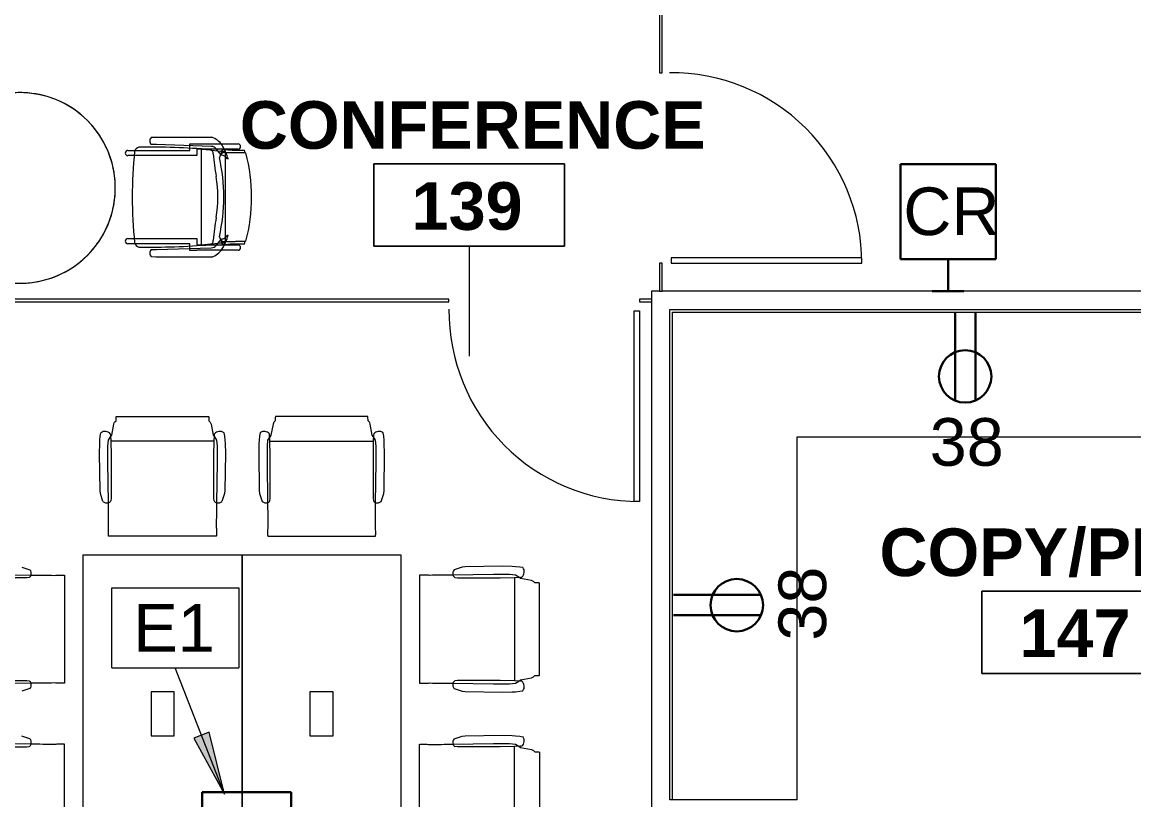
# Model space of a CAD drawing. Header units: inches. Extents: x 0 to 1865, y 0 to 1094.
# Drawn here: x 617.9 to 827.8, y 656.9 to 803.8 of the extents above; entities that cross this region are included whole.
import ezdxf

# ---------------------------------------------------------------- set-up
doc = ezdxf.new("R2010")
doc.units = ezdxf.units.IN
doc.header["$MEASUREMENT"] = 0
for name, color, linetype, lineweight in [('A-ANNO-KEYN', 231, 'Continuous', 9), ('A-ANNO-NOTE', 131, 'Continuous', 9), ('A-AREA-IDEN', 2, 'Continuous', 9), ('A-DOOR', 31, 'Continuous', 13), ('A-WALL', 113, 'Continuous', 13), ('I-FURN', 30, 'Continuous', 9), ('I-FURN-PNLS', 30, 'Continuous', 9), ('I-WALL', 2, 'Continuous', 13), ('Q-CASE', 31, 'Continuous', 9)]:
    doc.layers.add(name, color=color, linetype=linetype, lineweight=lineweight)
doc.styles.add('Arial', font='arial.ttf', dxfattribs={"height": 9})
doc.styles.add('Swis721 Lt BT', font='swissl.ttf', dxfattribs={"height": 9})
doc.styles.add('Swis721 Lt BT_B', font='', dxfattribs={"height": 9})
doc.styles.get('Swis721 Lt BT_B').set_extended_font_data('Swis721 Lt BT', bold=True)

# ---------------------------------------------------------------- blocks, each defined once
blk = doc.blocks.new('Door - Glass Single - Full Rail - Long Handle-7687871-Level 05 POWER _ SIGNAL')
at = {"layer": 'A-DOOR', "lineweight": 20}
for p, q in [((17, 38), (17, 2)), ((18, 38), (17, 38)), ((18, 2), (18, 38)), ((17, 2), (18, 2))]:
    blk.add_line(p, q, dxfattribs=at)
at = {"layer": 'A-DOOR', "lineweight": 9}
blk.add_arc((18, 2), 36, 90, 180.5, dxfattribs=at)
blk = doc.blocks.new('C-L SHAPE COUNTER TOP - C-L SHAPE COUNTER TOP-7671323-Level 05 POWER _ SIGNAL')
at = {"layer": 'Q-CASE'}
for p, q in [((0.5, -92.57), (0.5, -0.5)), ((0.5, -0.5), (163.08, -0.5)), ((24, -92.57), (24, -24)), ((24, -24), (163.08, -24))]:
    blk.add_line(p, q, dxfattribs=at)
blk = doc.blocks.new('F - CONF TABLE _ROUND-4 CHAIRS_ - Lam 30Dia Single-Column Base-7663827-Level 05 POWER _ SIGNAL')
at = {"layer": 'I-FURN'}
for start, end in [(0, 180), (360, 180), (94.7368, 113.6842), (85.2632, 94.7368), (47.3684, 85.2632), (113.6842, 132.6316), (132.6316, 151.5789), (37.8947, 47.3684), (0, 37.8947), (151.5789, 180), (180, 0), (180, 360), (180, 227.3684), (341.0526, 0), (331.5789, 341.0526), (312.6316, 331.5789), (227.3684, 236.8421), (303.1579, 312.6316), (236.8421, 274.7368), (284.2105, 303.1579), (274.7368, 284.2105)]:
    blk.add_arc((-17.69, -2.75), 18, start, end, dxfattribs=at)
blk = doc.blocks.new('F - CONF TABLE _4 RECTANGULAR-12 CHAIRS_ - F - CONF TABLE _4 RECTANGULAR-12 CHAIRS_-7360135-Level 05 POWER _ SIGNAL')
at = {"layer": 'I-FURN'}
for p, q in [((23.75, 48.77), (23.75, 40.68)), ((36.25, 48.77), (36.25, 40.68)), ((55.68, 40.68), (55.68, 48.77)), ((24.24, 39.85), (24.35, 47.52)), ((35.76, 39.85), (35.65, 47.52)), ((56.28, 47.52), (56.17, 39.85)), ((23.75, 40.68), (23.81, 40.18)), ((25.27, 40.08), (25.76, 41.58)), ((34.73, 40.08), (34.24, 41.58)), ((36.25, 40.68), (36.19, 40.18)), ((55.74, 40.18), (55.68, 40.68)), ((57.69, 41.58), (57.2, 40.08)), ((3.86, 33.53), (24.2, 33.53)), ((56.14, 33.53), (35.8, 33.53)), ((63.53, 4.86), (63.53, 25.2)), ((69.85, 25.24), (77.52, 25.35)), ((70.08, 26.27), (71.58, 26.76)), ((71.58, 26.76), (72.17, 26.82)), ((72.17, 26.82), (79.17, 26.92)), ((77.52, 25.35), (80.52, 25.35)), ((79.17, 26.92), (81.03, 26.87)), ((80.52, 25.35), (81.68, 25.24)), ((81.03, 26.87), (81.68, 26.84)), ((81.68, 26.84), (82.45, 26.77)), ((81.68, 25.24), (82.28, 24.84)), ((82.45, 26.77), (83.06, 26.66)), ((70.68, 24.75), (70.18, 24.81)), ((78.77, 24.75), (70.68, 24.75)), ((81.45, 24.79), (78.77, 24.75)), ((82.61, 24.86), (81.45, 24.79)), ((81.45, 5.27), (81.45, 24.79)), ((82.28, 24.84), (82.61, 24.61)), ((82.84, 24.88), (82.61, 24.86)), ((82.61, 24.61), (84.68, 24.21)), ((84.68, 24.21), (84.92, 24.13)), ((84.92, 24.13), (85.06, 24.06)), ((85.06, 24.06), (85.32, 23.8)), ((86.16, 23.75), (86.16, 6.32)), ((77.52, 4.72), (69.85, 4.83)), ((70.18, 5.26), (70.68, 5.32)), ((70.68, 5.32), (78.77, 5.32)), ((80.52, 4.72), (77.52, 4.72)), ((78.77, 5.32), (81.45, 5.27)), ((81.68, 4.82), (80.52, 4.72)), ((81.45, 5.27), (82.61, 5.21)), ((82.28, 5.23), (81.68, 4.82)), ((82.61, 5.46), (82.28, 5.23)), ((84.68, 5.86), (82.61, 5.46)), ((82.61, 5.21), (82.84, 5.19)), ((85.06, 6.01), (84.68, 5.86)), ((85.32, 6.26), (85.06, 6.01)), ((71.58, 3.31), (70.08, 3.8)), ((72.17, 3.25), (71.58, 3.31)), ((79.17, 3.15), (72.17, 3.25)), ((81.03, 3.2), (79.17, 3.15)), ((81.68, 3.23), (81.03, 3.2)), ((82.45, 3.3), (81.68, 3.23)), ((83.06, 3.41), (82.45, 3.3)), ((71.58, -3.31), (70.08, -3.8)), ((72.17, -3.25), (71.58, -3.31)), ((79.17, -3.15), (72.17, -3.25)), ((81.03, -3.2), (79.17, -3.15)), ((81.68, -3.23), (81.03, -3.2)), ((82.45, -3.3), (81.68, -3.23)), ((83.06, -3.41), (82.45, -3.3)), ((63.53, -4.86), (63.53, -25.2)), ((77.52, -4.72), (69.85, -4.83)), ((70.18, -5.26), (70.68, -5.32)), ((70.68, -5.32), (78.77, -5.32)), ((80.52, -4.72), (77.52, -4.72)), ((78.77, -5.32), (81.45, -5.27)), ((81.68, -4.82), (80.52, -4.72)), ((81.45, -5.27), (82.61, -5.21)), ((81.45, -5.27), (81.45, -24.79)), ((82.28, -5.23), (81.68, -4.82)), ((82.61, -5.46), (82.28, -5.23)), ((82.61, -5.21), (82.84, -5.19)), ((84.68, -5.86), (82.61, -5.46)), ((85.06, -6.01), (84.68, -5.86)), ((85.32, -6.26), (85.06, -6.01)), ((86.16, -23.75), (86.16, -6.32)), ((70.68, -24.75), (70.18, -24.81)), ((78.77, -24.75), (70.68, -24.75)), ((81.45, -24.79), (78.77, -24.75)), ((82.61, -24.86), (81.45, -24.79)), ((81.68, -25.24), (82.28, -24.84)), ((82.28, -24.84), (82.61, -24.61)), ((82.61, -24.61), (84.68, -24.21)), ((82.84, -24.88), (82.61, -24.86)), ((84.68, -24.21), (84.92, -24.13)), ((84.92, -24.13), (85.06, -24.06)), ((85.06, -24.06), (85.32, -23.8)), ((69.85, -25.24), (77.52, -25.35)), ((70.08, -26.27), (71.58, -26.76)), ((71.58, -26.76), (72.17, -26.82)), ((72.17, -26.82), (79.17, -26.92)), ((77.52, -25.35), (80.52, -25.35)), ((79.17, -26.92), (81.03, -26.87)), ((80.52, -25.35), (81.68, -25.24)), ((81.03, -26.87), (81.68, -26.84)), ((81.68, -26.84), (82.45, -26.77)), ((82.45, -26.77), (83.06, -26.66)), ((3.86, -33.53), (24.2, -33.53)), ((56.14, -33.53), (35.8, -33.53)), ((24.24, -39.85), (24.35, -47.52)), ((35.76, -39.85), (35.65, -47.52)), ((56.28, -47.52), (56.17, -39.85)), ((23.75, -40.68), (23.81, -40.18)), ((23.75, -48.77), (23.75, -40.68)), ((25.27, -40.08), (25.76, -41.58)), ((25.76, -41.58), (25.82, -42.17)), ((34.24, -41.58), (34.18, -42.17)), ((34.73, -40.08), (34.24, -41.58)), ((36.25, -40.68), (36.19, -40.18)), ((36.25, -48.77), (36.25, -40.68)), ((55.74, -40.18), (55.68, -40.68)), ((55.68, -40.68), (55.68, -48.77)), ((57.69, -41.58), (57.2, -40.08)), ((57.75, -42.17), (57.69, -41.58)), ((25.82, -42.17), (25.92, -49.17)), ((34.18, -42.17), (34.08, -49.17)), ((57.85, -49.17), (57.75, -42.17)), ((24.35, -47.52), (24.35, -50.52)), ((35.65, -47.52), (35.65, -50.52)), ((56.28, -50.52), (56.28, -47.52)), ((23.79, -51.45), (23.75, -48.77)), ((25.92, -49.17), (25.87, -51.03)), ((34.08, -49.17), (34.13, -51.03)), ((36.21, -51.45), (36.25, -48.77)), ((55.68, -48.77), (55.73, -51.45)), ((57.8, -51.03), (57.85, -49.17)), ((4.27, -51.45), (23.79, -51.45)), ((23.84, -52.28), (23.61, -52.61)), ((23.86, -52.61), (23.79, -51.45)), ((24.24, -51.68), (23.84, -52.28)), ((24.35, -50.52), (24.24, -51.68)), ((25.77, -52.45), (25.66, -53.06)), ((25.84, -51.68), (25.77, -52.45)), ((25.87, -51.03), (25.84, -51.68)), ((34.13, -51.03), (34.16, -51.68)), ((34.16, -51.68), (34.23, -52.45)), ((34.23, -52.45), (34.34, -53.06)), ((35.65, -50.52), (35.76, -51.68)), ((35.76, -51.68), (36.16, -52.28)), ((36.14, -52.61), (36.21, -51.45)), ((36.16, -52.28), (36.39, -52.61)), ((55.73, -51.45), (36.21, -51.45)), ((55.54, -52.61), (55.77, -52.28)), ((55.73, -51.45), (55.79, -52.61)), ((55.77, -52.28), (56.18, -51.68)), ((56.18, -51.68), (56.28, -50.52)), ((57.59, -53.06), (57.7, -52.45)), ((57.7, -52.45), (57.77, -51.68)), ((57.77, -51.68), (57.8, -51.03)), ((23.61, -52.61), (23.21, -54.68)), ((23.88, -52.84), (23.86, -52.61)), ((36.12, -52.84), (36.14, -52.61)), ((36.39, -52.61), (36.79, -54.68)), ((55.14, -54.68), (55.54, -52.61)), ((55.79, -52.61), (55.81, -52.84)), ((22.75, -56.16), (5.32, -56.16)), ((23.06, -55.06), (22.8, -55.32)), ((23.13, -54.92), (23.06, -55.06)), ((23.21, -54.68), (23.13, -54.92)), ((36.79, -54.68), (36.87, -54.92)), ((36.87, -54.92), (36.94, -55.06)), ((36.94, -55.06), (37.2, -55.32)), ((37.25, -56.16), (54.68, -56.16)), ((54.74, -55.32), (54.99, -55.06)), ((54.99, -55.06), (55.14, -54.68))]:
    blk.add_line(p, q, dxfattribs=at)
for centre, radius, start, end in [((24.47, 40.6), 0.781, 212.3218, 253.1534), ((24.55, 40.93), 1.12, 253.9109, 310.257), ((35.45, 40.93), 1.12, 229.743, 286.0891), ((35.53, 40.6), 0.781, 286.8466, 327.6782), ((56.4, 40.6), 0.781, 212.3218, 253.1534), ((56.48, 40.93), 1.12, 253.9109, 310.257), ((70.93, 25.55), 1.12, 139.743, 196.0891), ((70.6, 25.47), 0.781, 196.8466, 237.6782), ((81.99, 25.89), 1.32, 310.065, 35.935), ((70.93, 4.52), 1.12, 163.9109, 220.257), ((70.6, 4.6), 0.781, 122.3218, 163.1534), ((81.99, 4.18), 1.32, 324.065, 49.935), ((70.93, -4.52), 1.12, 139.743, 196.0891), ((81.99, -4.18), 1.32, 310.065, 35.935), ((70.6, -4.6), 0.781, 196.8466, 237.6782), ((70.6, -25.47), 0.781, 122.3218, 163.1534), ((81.99, -25.89), 1.32, 324.065, 49.935), ((70.93, -25.55), 1.12, 163.9109, 220.257), ((24.47, -40.6), 0.781, 106.8466, 147.6782), ((24.55, -40.93), 1.12, 49.743, 106.0891), ((35.45, -40.93), 1.12, 73.9109, 130.257), ((35.53, -40.6), 0.781, 32.3218, 73.1534), ((56.4, -40.6), 0.781, 106.8466, 147.6782), ((56.48, -40.93), 1.12, 49.743, 106.0891), ((24.89, -51.99), 1.32, 220.065, 305.935), ((35.11, -51.99), 1.32, 234.065, 319.935), ((56.82, -51.99), 1.32, 220.065, 305.935)]:
    blk.add_arc(centre, radius, start, end, dxfattribs=at)
for points in [[(24.2, 35.44), (24.2, 36.18), (24.21, 37.66), (24.23, 39.12), (24.24, 39.85)], [(35.8, 35.44), (35.8, 36.18), (35.79, 37.66), (35.77, 39.12), (35.76, 39.85)], [(56.17, 39.85), (56.16, 39.12), (56.15, 37.66), (56.14, 36.18), (56.13, 35.44)], [(24.25, 34.47), (24.24, 34.63), (24.23, 34.96), (24.21, 35.28), (24.2, 35.44)], [(35.75, 34.47), (35.76, 34.63), (35.77, 34.96), (35.79, 35.28), (35.8, 35.44)], [(56.13, 35.44), (56.14, 35.28), (56.16, 34.96), (56.17, 34.63), (56.18, 34.47)], [(64.47, 25.25), (64.63, 25.24), (64.96, 25.23), (65.28, 25.21), (65.44, 25.2)], [(65.44, 25.2), (66.18, 25.2), (67.66, 25.21), (69.12, 25.23), (69.85, 25.24)], [(65.44, 4.87), (65.28, 4.86), (64.96, 4.84), (64.63, 4.83), (64.47, 4.82)], [(69.85, 4.83), (69.12, 4.84), (67.66, 4.85), (66.18, 4.86), (65.44, 4.87)], [(65.44, -4.87), (65.28, -4.86), (64.96, -4.84), (64.63, -4.83), (64.47, -4.82)], [(69.85, -4.83), (69.12, -4.84), (67.66, -4.85), (66.18, -4.86), (65.44, -4.87)], [(64.47, -25.25), (64.63, -25.24), (64.96, -25.23), (65.28, -25.21), (65.44, -25.2)], [(65.44, -25.2), (66.18, -25.2), (67.66, -25.21), (69.12, -25.23), (69.85, -25.24)], [(24.25, -34.47), (24.24, -34.63), (24.23, -34.96), (24.21, -35.28), (24.2, -35.44)], [(24.2, -35.44), (24.2, -36.18), (24.21, -37.66), (24.23, -39.12), (24.24, -39.85)], [(35.75, -34.47), (35.76, -34.63), (35.77, -34.96), (35.79, -35.28), (35.8, -35.44)], [(35.8, -35.44), (35.8, -36.18), (35.79, -37.66), (35.77, -39.12), (35.76, -39.85)], [(56.13, -35.44), (56.14, -35.28), (56.16, -34.96), (56.17, -34.63), (56.18, -34.47)], [(56.17, -39.85), (56.16, -39.12), (56.15, -37.66), (56.14, -36.18), (56.13, -35.44)]]:
    blk.add_open_spline(points, degree=3, dxfattribs=at)
for points, knots in [([(24.2, 33.53), (24.21, 33.53), (24.21, 33.53), (24.22, 33.56), (24.23, 33.62), (24.23, 33.69), (24.24, 33.77), (24.25, 33.91), (24.25, 34.14), (24.25, 34.35), (24.25, 34.47)], [0, 0, 0, 0, 0.090909, 0.181818, 0.272727, 0.363636, 0.454545, 0.545455, 0.727273, 1, 1, 1, 1]), ([(35.8, 33.53), (35.79, 33.53), (35.77, 33.6), (35.75, 33.9), (35.75, 34.23), (35.75, 34.39), (35.75, 34.47)], [-1, -1, -1, -1, -0.727273, -0.363636, -0.181818, 0, 0, 0, 0]), ([(56.18, 34.47), (56.18, 34.35), (56.18, 34.14), (56.18, 33.91), (56.17, 33.77), (56.17, 33.69), (56.16, 33.62), (56.15, 33.56), (56.14, 33.53), (56.14, 33.53), (56.14, 33.53)], [-1, -1, -1, -1, -0.727273, -0.545455, -0.454545, -0.363636, -0.272727, -0.181818, -0.090909, 0, 0, 0, 0]), ([(63.53, 25.2), (63.53, 25.21), (63.6, 25.23), (63.9, 25.25), (64.23, 25.25), (64.39, 25.25), (64.47, 25.25)], [-1, -1, -1, -1, -0.727273, -0.363636, -0.181818, 0, 0, 0, 0]), ([(85.32, 23.8), (85.37, 23.8), (85.51, 23.8), (85.69, 23.8), (85.84, 23.79), (85.94, 23.78), (86.03, 23.78), (86.09, 23.77), (86.14, 23.76), (86.16, 23.75), (86.16, 23.75)], [-1, -1, -1, -1, -0.888889, -0.666667, -0.555556, -0.444444, -0.333333, -0.222222, -0.111111, 0, 0, 0, 0]), ([(86.16, 6.32), (86.16, 6.32), (86.14, 6.31), (86.09, 6.3), (86, 6.29), (85.78, 6.27), (85.51, 6.27), (85.32, 6.26)], [-1, -1, -1, -1, -0.888889, -0.777778, -0.666667, -0.444444, 0, 0, 0, 0]), ([(64.47, 4.82), (64.35, 4.82), (64.14, 4.82), (63.91, 4.82), (63.77, 4.83), (63.69, 4.83), (63.62, 4.84), (63.56, 4.85), (63.53, 4.86), (63.53, 4.86), (63.53, 4.86)], [-1, -1, -1, -1, -0.727273, -0.545455, -0.454545, -0.363636, -0.272727, -0.181818, -0.090909, 0, 0, 0, 0]), ([(64.47, -4.82), (64.39, -4.82), (64.23, -4.82), (63.9, -4.82), (63.6, -4.84), (63.53, -4.86), (63.53, -4.86)], [0, 0, 0, 0, 0.181818, 0.363636, 0.727273, 1, 1, 1, 1]), ([(86.16, -6.32), (86.16, -6.32), (86.14, -6.31), (86.09, -6.3), (86.03, -6.29), (85.94, -6.29), (85.84, -6.28), (85.69, -6.27), (85.51, -6.27), (85.37, -6.26), (85.32, -6.26)], [0, 0, 0, 0, 0.111111, 0.222222, 0.333333, 0.444444, 0.555556, 0.666667, 0.888889, 1, 1, 1, 1]), ([(85.32, -23.8), (85.51, -23.8), (85.78, -23.79), (86, -23.78), (86.09, -23.77), (86.14, -23.76), (86.16, -23.75), (86.16, -23.75)], [0, 0, 0, 0, 0.444444, 0.666667, 0.777778, 0.888889, 1, 1, 1, 1]), ([(63.53, -25.2), (63.53, -25.21), (63.53, -25.21), (63.56, -25.22), (63.62, -25.23), (63.69, -25.23), (63.77, -25.24), (63.91, -25.25), (64.14, -25.25), (64.35, -25.25), (64.47, -25.25)], [0, 0, 0, 0, 0.090909, 0.181818, 0.272727, 0.363636, 0.454545, 0.545455, 0.727273, 1, 1, 1, 1]), ([(24.2, -33.53), (24.21, -33.53), (24.23, -33.6), (24.25, -33.9), (24.25, -34.23), (24.25, -34.39), (24.25, -34.47)], [-1, -1, -1, -1, -0.727273, -0.363636, -0.181818, 0, 0, 0, 0]), ([(35.8, -33.53), (35.79, -33.53), (35.79, -33.53), (35.78, -33.56), (35.77, -33.62), (35.77, -33.69), (35.76, -33.77), (35.75, -33.91), (35.75, -34.14), (35.75, -34.35), (35.75, -34.47)], [0, 0, 0, 0, 0.090909, 0.181818, 0.272727, 0.363636, 0.454545, 0.545455, 0.727273, 1, 1, 1, 1]), ([(56.18, -34.47), (56.18, -34.39), (56.18, -34.23), (56.18, -33.9), (56.16, -33.6), (56.14, -33.53), (56.14, -33.53)], [0, 0, 0, 0, 0.181818, 0.363636, 0.727273, 1, 1, 1, 1]), ([(22.8, -55.32), (22.8, -55.37), (22.8, -55.51), (22.8, -55.69), (22.79, -55.84), (22.78, -55.94), (22.78, -56.03), (22.77, -56.09), (22.76, -56.14), (22.75, -56.16), (22.75, -56.16)], [-1, -1, -1, -1, -0.888889, -0.666667, -0.555556, -0.444444, -0.333333, -0.222222, -0.111111, 0, 0, 0, 0]), ([(37.2, -55.32), (37.2, -55.51), (37.21, -55.78), (37.22, -56), (37.23, -56.09), (37.24, -56.14), (37.25, -56.16), (37.25, -56.16)], [0, 0, 0, 0, 0.444444, 0.666667, 0.777778, 0.888889, 1, 1, 1, 1]), ([(54.68, -56.16), (54.68, -56.16), (54.69, -56.14), (54.7, -56.09), (54.71, -56.03), (54.71, -55.94), (54.72, -55.84), (54.73, -55.69), (54.73, -55.51), (54.74, -55.37), (54.74, -55.32)], [0, 0, 0, 0, 0.111111, 0.222222, 0.333333, 0.444444, 0.555556, 0.666667, 0.888889, 1, 1, 1, 1])]:
    blk.add_open_spline(points, degree=3, knots=knots, dxfattribs=at)
at = {"layer": 'I-FURN-PNLS'}
for p, q in [((0, 30), (60, 30)), ((60, 30), (60, 0)), ((25.84, 17.19), (25.84, 12.81)), ((34.16, 17.19), (25.84, 17.19)), ((34.16, 12.81), (34.16, 17.19)), ((25.84, 12.81), (34.16, 12.81)), ((0, 0), (60, 0)), ((60, 0), (0, 0)), ((60, 0), (60, -30)), ((25.84, -12.81), (25.84, -17.19)), ((34.16, -12.81), (25.84, -12.81)), ((34.16, -17.19), (34.16, -12.81)), ((25.84, -17.19), (34.16, -17.19)), ((60, -30), (0, -30))]:
    blk.add_line(p, q, dxfattribs=at)
blk = doc.blocks.new('Door - Glass Single - Full Rail - Short Handle-7248464-Level 05 POWER _ SIGNAL')
at = {"layer": 'A-DOOR', "lineweight": 20}
for p, q in [((17, -2), (18, -2)), ((17, -38), (17, -2)), ((18, -2), (18, -38)), ((18, -38), (17, -38))]:
    blk.add_line(p, q, dxfattribs=at)
at = {"layer": 'A-DOOR', "lineweight": 9}
blk.add_arc((18, -2), 36, 179.5, 270, dxfattribs=at)
blk = doc.blocks.new('F-Haworth_Chair_X99-Seminar - X99 Seminar Chair with Glides-V29-Level 05 POWER _ SIGNAL')
at = {"layer": 'I-FURN'}
for p, q in [((-8.82, 9.44), (-8.82, 10.78)), ((-7.83, 10.78), (-7.83, 9.57)), ((7.83, 9.57), (7.83, 10.78)), ((8.82, 10.78), (8.82, 9.44)), ((-8.82, -0.89), (-8.82, 9.44)), ((-7.83, 9.57), (-7.83, -2.27)), ((7.83, -2.27), (7.83, 9.57)), ((8.82, 9.44), (8.82, -0.89)), ((-11.32, 5.48), (-11.3, 6.32)), ((-9.92, 6.36), (-9.92, 5.36)), ((9.92, 5.36), (9.92, 6.36)), ((11.3, 6.32), (11.32, 5.48)), ((-11.32, -5.06), (-11.32, 5.48)), ((-9.92, 5.36), (-9.57, -4.97)), ((9.57, -4.97), (9.92, 5.36)), ((11.32, 5.48), (11.32, -5.06)), ((-10.07, -0.89), (-9.71, -0.89)), ((-10.07, -2.27), (-10.07, -0.89)), ((-9.71, -0.89), (-9.2, -0.89)), ((-9.2, -0.89), (-8.82, -0.89)), ((8.82, -0.89), (9.2, -0.89)), ((9.2, -0.89), (9.71, -0.89)), ((9.71, -0.89), (10.07, -0.89)), ((10.07, -0.89), (10.07, -2.27)), ((-10.04, -2.27), (-10.07, -2.27)), ((-10.04, -4.99), (-10.04, -2.27)), ((-9.07, -3.12), (9.07, -3.12)), ((-9.07, -3.2), (-9.07, -3.12)), ((-8.9, -4.8), (-9.07, -3.2)), ((-9.04, -2.27), (-9.04, -3.12)), ((-7.83, -2.27), (-9.04, -2.27)), ((-9.04, -3.12), (-9.04, -3.43)), ((-9.04, -3.43), (-9.04, -3.62)), ((-9.04, -3.62), (-9.04, -5.99)), ((9.04, -2.27), (7.83, -2.27)), ((9.07, -3.2), (8.9, -4.8)), ((9.04, -3.12), (9.04, -2.27)), ((9.04, -3.43), (9.04, -3.12)), ((9.04, -3.62), (9.04, -3.43)), ((9.04, -5.99), (9.04, -3.62)), ((9.07, -3.12), (9.07, -3.2)), ((10.04, -2.27), (10.04, -4.99)), ((10.07, -2.27), (10.04, -2.27)), ((-10.04, -6.81), (-10.04, -5)), ((-9.13, -5.92), (-8.07, -6.77)), ((-9.04, -5.99), (-9.04, -7.4)), ((-8.88, -4.99), (-8.89, -4.91)), ((-8.75, -6.22), (-8.88, -4.99)), ((-8.68, -6.87), (-8.75, -6.22)), ((8.07, -6.77), (9.13, -5.92)), ((8.75, -6.22), (8.68, -6.87)), ((8.88, -4.99), (8.75, -6.22)), ((8.89, -4.91), (8.88, -4.99)), ((9.04, -7.4), (9.04, -5.99)), ((10.04, -5), (10.04, -6.81)), ((-10.04, -10.02), (-10.04, -6.81)), ((-9.04, -7.4), (-9.04, -10.02)), ((-8.62, -7.42), (-8.68, -6.87)), ((-8.6, -7.6), (-8.62, -7.43)), ((-8.61, -6.81), (-8.23, -6.95)), ((-8.49, -7.6), (-8.56, -7.6)), ((-8.42, -7.57), (-8.34, -11.37)), ((-8.34, -11.52), (-8.42, -7.57)), ((-8.12, -7.6), (-8.4, -7.6)), ((-7.65, -7.6), (-8.09, -7.6)), ((-8.03, -6.81), (-7.95, -6.87)), ((7.65, -7.6), (-7.65, -7.6)), ((-7.18, -7.99), (-7.21, -8.13)), ((7.21, -8.13), (7.18, -7.99)), ((8.4, -7.6), (7.65, -7.6)), ((7.95, -6.87), (8.03, -6.81)), ((8.23, -6.95), (8.61, -6.81)), ((8.34, -11.37), (8.42, -7.57)), ((8.42, -7.57), (8.34, -11.52)), ((8.56, -7.6), (8.49, -7.6)), ((8.62, -7.43), (8.6, -7.6)), ((8.68, -6.87), (8.62, -7.42)), ((9.04, -10.02), (9.04, -7.4)), ((10.04, -6.81), (10.04, -10.02))]:
    blk.add_line(p, q, dxfattribs=at)
for centre, radius, start, end in [((-8.32, 10.78), 0.495, 0, 180), ((8.32, 10.78), 0.495, 0, 180), ((-8.21, 8.28), 1.31, 110.0433, 159.9567), ((144.06, 7.32), 153.52, 179.4749, 184.5213), ((0, -75.01), 84.96, 84.1475, 95.8525), ((8.21, 8.28), 1.31, 20.0433, 69.9567), ((-144.06, 7.32), 153.52, 355.4787, 0.5251), ((-10.58, 5.68), 0.956, 45.8901, 138.1099), ((10.58, 5.68), 0.956, 41.8901, 134.1099), ((-7.87, -3.92), 3.63, 198.1789, 238.0478), ((-8.18, -4.9), 1.39, 182.8013, 227.1078), ((-8.24, -4.59), 0.763, 194.2338, 275.7662), ((-11.32, -48.08), 42.84, 79.9767, 85.7699), ((0, 15.97), 22.19, 259.9767, 280.0233), ((11.32, -48.08), 42.84, 94.2301, 100.0233), ((8.24, -4.59), 0.763, 264.2338, 345.7662), ((8.18, -4.9), 1.39, 312.8922, 357.1987), ((7.87, -3.92), 3.63, 301.9522, 341.8211), ((-4.71, 1.15), 9.61, 238.0478, 243.9964), ((-5.2, -7.86), 3.74, 170.0936, 184.0143), ((-36.06, -10.03), 27.2, 357.4882, 4.0143), ((-4.71, 1.15), 9.61, 243.9964, 246.4906), ((-8.28, -7.33), 0.613, 122.5427, 170.0936), ((-4.71, 1.15), 9.61, 246.6393, 247.073), ((-7.37, -7.55), 1.05, 95.9554, 181.1786), ((-7.37, -7.55), 1.05, 145.2002, 181.1786), ((-4.71, 1.15), 9.61, 247.2631, 254.9334), ((-6.55, -6.76), 1.38, 185.0878, 212.4248), ((-6.55, -6.76), 1.38, 214.0187, 242.9497), ((0, 26.49), 33.83, 257.2285, 282.7715), ((6.55, -6.76), 1.38, 297.0503, 325.9813), ((4.71, 1.15), 9.61, 285.0666, 292.7369), ((7.37, -7.55), 1.05, 358.8214, 84.0446), ((6.55, -6.76), 1.38, 327.5752, 354.9122), ((7.37, -7.55), 1.05, 358.8214, 34.7998), ((4.71, 1.15), 9.61, 292.927, 293.3607), ((4.71, 1.15), 9.61, 293.5094, 296.0036), ((8.28, -7.33), 0.613, 9.9064, 57.4573), ((36.06, -10.03), 27.2, 175.9857, 182.5118), ((5.2, -7.86), 3.74, 355.9857, 9.9064), ((4.71, 1.15), 9.61, 296.0036, 301.9522), ((-9.54, -10.02), 0.498, 180, 0), ((9.54, -10.02), 0.498, 180, 0), ((0, 20.73), 33.17, 254.4478, 255.4234), ((0, 20.29), 32.89, 255.304, 284.6925), ((0, 20.73), 33.17, 284.5766, 285.5522)]:
    blk.add_arc(centre, radius, start, end, dxfattribs=at)
blk = doc.blocks.new('Room Tag - Room Name and Number-3379422-Level 05 POWER _ SIGNAL')
at = {"layer": 'A-AREA-IDEN'}
for p, q in [((-0.1881, -0.1636), (-0.1881, -0.0018)), ((-0.1881, -0.0018), (0.1869, -0.0018)), ((0.1869, -0.0018), (-0.1881, -0.0018)), ((-0.1881, -0.0018), (-0.1881, -0.1636)), ((0.1869, -0.0018), (0.1869, -0.1636)), ((0.1869, -0.1636), (0.1869, -0.0018)), ((0.1869, -0.1636), (-0.1881, -0.1636)), ((-0.1881, -0.1636), (0.1869, -0.1636))]:
    blk.add_line(p, q, dxfattribs=at)
blk = doc.blocks.new('Keynote Tag - Keynote Number - Boxed-135510-Level 05 POWER _ SIGNAL')
at = {"layer": 'A-ANNO-KEYN'}
for p, q in [((-0.125, -0.0792), (-0.125, 0.0781)), ((-0.125, 0.0781), (0.125, 0.0781)), ((0.125, 0.0781), (0.125, -0.0792)), ((-0.125, -0.0792), (0.125, -0.0792))]:
    blk.add_line(p, q, dxfattribs=at)

msp = doc.modelspace()

# ---------------------------------------------------------------- hatches: boundary and pattern name
at = {"layer": 'A-ANNO-KEYN'}
msp.add_hatch(color=256, dxfattribs=at).paths.add_polyline_path([(656.1, 657.96), (653.2, 669.72), (650.26, 668.57)], flags=0)

# ---------------------------------------------------------------- linework, layer by layer
for p, q in [((656.1, 657.96), (646.77, 681.82)), ((653.2, 669.72), (650.26, 668.57)), ((650.26, 668.57), (656.1, 657.96)), ((656.1, 657.96), (653.2, 669.72))]:
    msp.add_line(p, q, dxfattribs=at)
at = {"layer": 'A-ANNO-NOTE', "lineweight": 30}
for p, q in [((801.75, 777), (783.75, 777)), ((783.75, 777), (783.75, 759)), ((801.75, 759), (801.75, 777)), ((783.75, 759), (801.75, 759)), ((792.75, 753), (792.75, 759)), ((795.75, 753), (789.75, 753)), ((794.08, 748.85), (794.08, 732.32)), ((797.91, 748.85), (797.91, 732.32)), ((797.91, 748.85), (797.91, 732.32)), ((740.89, 695.6), (757.41, 695.6)), ((740.89, 695.6), (757.41, 695.6)), ((740.89, 691.77), (757.41, 691.77)), ((651.86, 658.36), (668.67, 658.36)), ((651.86, 628.65), (651.86, 658.36)), ((668.67, 658.36), (668.67, 628.65))]:
    msp.add_line(p, q, dxfattribs=at)
for centre in [(795.99, 736.88), (752.85, 693.68)]:
    msp.add_circle(centre, 4.95, dxfattribs=at)
at = {"layer": 'A-AREA-IDEN'}
msp.add_line((702.34, 740.72), (702.34, 761.49), dxfattribs=at)
at = {"layer": 'A-WALL'}
for p, q in [((738.23, 753), (738.73, 753)), ((736.73, 751.5), (736.73, 751))]:
    msp.add_line(p, q, dxfattribs=at)
at = {"layer": 'I-WALL'}
for p, q in [((738.23, 855.22), (738.23, 794.25)), ((738.73, 794.25), (738.73, 855.22)), ((738.23, 794.25), (738.73, 794.25)), ((738.23, 758.25), (738.23, 753)), ((738.73, 758.25), (738.23, 758.25)), ((738.73, 753), (738.73, 758.25)), ((738.23, 753), (736.73, 753)), ((736.73, 753), (736.73, 751.5)), ((835.23, 753), (738.73, 753)), ((698.48, 751.5), (534.39, 751.5)), ((581.39, 751), (698.48, 751)), ((698.48, 751), (698.48, 751.5)), ((736.73, 751.5), (734.48, 751.5)), ((734.48, 751.5), (734.48, 751)), ((734.48, 751), (736.73, 751)), ((736.73, 751), (736.73, 511.75)), ((740.23, 749.5), (835.23, 749.5)), ((740.23, 656.93), (740.23, 749.5)), ((764.23, 656.93), (740.23, 656.93))]:
    msp.add_line(p, q, dxfattribs=at)

# ---------------------------------------------------------------- block references
at = {"layer": 'A-ANNO-KEYN', "xscale": 95.99999999999994, "yscale": 95.99999999999994, "zscale": 95.99999999999994}
msp.add_blockref('Keynote Tag - Keynote Number - Boxed-135510-Level 05 POWER _ SIGNAL', (646.77, 689.43), dxfattribs=at)
at = {"layer": 'A-AREA-IDEN', "xscale": 95.99999999999994, "yscale": 95.99999999999994, "zscale": 95.99999999999994}
for p in [(702.33, 777.19), (817.17, 696.5)]:
    msp.add_blockref('Room Tag - Room Name and Number-3379422-Level 05 POWER _ SIGNAL', p, dxfattribs=at)
at = {"layer": 'A-DOOR', "rotation": 270.0000000000002}
msp.add_blockref('Door - Glass Single - Full Rail - Long Handle-7687871-Level 05 POWER _ SIGNAL', (738.48, 776.25), dxfattribs=at)
at = {"layer": 'A-DOOR'}
msp.add_blockref('Door - Glass Single - Full Rail - Short Handle-7248464-Level 05 POWER _ SIGNAL', (716.48, 751.25), dxfattribs=at)
at = {"layer": 'I-FURN'}
for name, p, rotation in [('F - CONF TABLE _ROUND-4 CHAIRS_ - Lam 30Dia Single-Column Base-7663827-Level 05 POWER _ SIGNAL', (628.02, 786.94), 44.99999999999995), ('F-Haworth_Chair_X99-Seminar - X99 Seminar Chair with Glides-V29-Level 05 POWER _ SIGNAL', (648.61, 770.75), 90.00000000000067), ('F - CONF TABLE _4 RECTANGULAR-12 CHAIRS_ - F - CONF TABLE _4 RECTANGULAR-12 CHAIRS_-7360135-Level 05 POWER _ SIGNAL', (659.39, 643.18), 89.99999999999982)]:
    msp.add_blockref(name, p, dxfattribs=dict(at, rotation=rotation))
at = {"layer": 'Q-CASE'}
msp.add_blockref('C-L SHAPE COUNTER TOP - C-L SHAPE COUNTER TOP-7671323-Level 05 POWER _ SIGNAL', (740.23, 749.5), dxfattribs=at)

# ---------------------------------------------------------------- texts
at = {"layer": 'A-ANNO-KEYN', "insert": (638.86, 693.88), "char_height": 9, "width": 18.786, "attachment_point": 1, "style": 'Arial'}
msp.add_mtext('E1', dxfattribs=at)
at = {"layer": 'A-ANNO-NOTE', "char_height": 9, "attachment_point": 1, "style": 'Swis721 Lt BT'}
for s, insert, width in [('CR', (784.31, 772.57), 20.604), ('38', (789.29, 729.01), 16.362)]:
    msp.add_mtext(s, dxfattribs=dict(at, insert=insert, width=width))
at = {"layer": 'A-ANNO-NOTE', "insert": (760.72, 686.98), "char_height": 9, "width": 16.362, "attachment_point": 1, "rotation": 90, "style": 'Swis721 Lt BT'}
msp.add_mtext('38', dxfattribs=at)
at = {"layer": 'A-AREA-IDEN', "char_height": 9, "attachment_point": 1, "style": 'Swis721 Lt BT_B'}
for s, insert, width in [('CONFERENCE', (658.97, 788.87), 104.838), ('139', (691.42, 773.57), 25.452), ('COPY/PRINT', (779.8, 708.17), 90.294), ('147', (806.25, 692.87), 25.452)]:
    msp.add_mtext(s, dxfattribs=dict(at, insert=insert, width=width))

doc.saveas('drawing.dxf')
